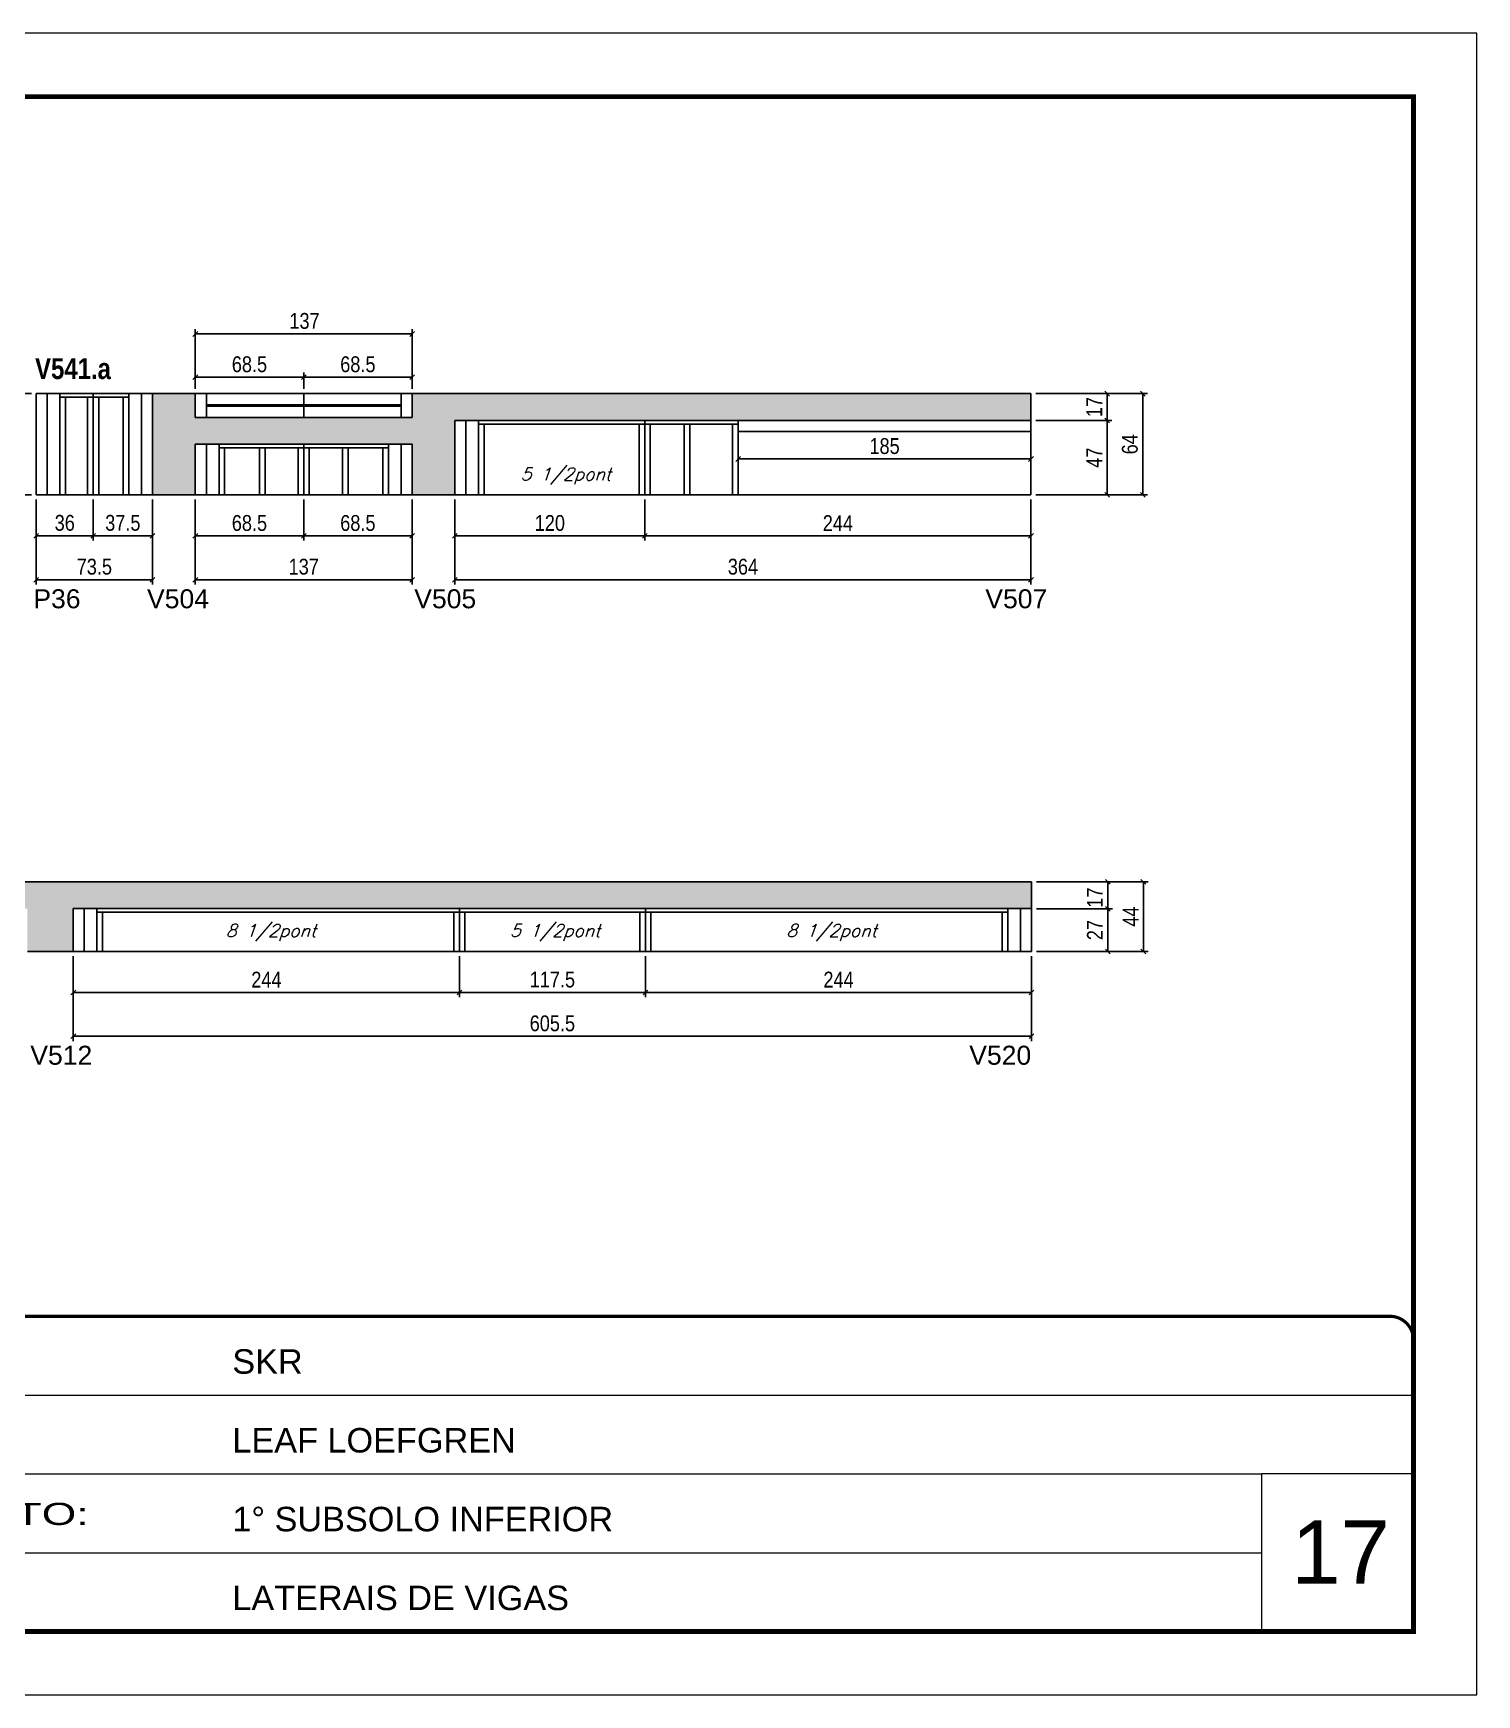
# Model space of a CAD drawing. Extents: x 3309 to 9590, y -2522 to 14608.
# Drawn here: x 3882 to 4794, y 8964 to 10014 of the extents above; entities that cross this region are included whole.
import ezdxf

# ---------------------------------------------------------------- set-up
doc = ezdxf.new("R2010")
doc.units = 0
doc.linetypes.add('CONTINUO', pattern=[0])
doc.linetypes.add('DASHED', pattern=[0.75, 0.5, -0.25])
for name, color, linetype in [('5', 5, 'Continuous'), ('COTA', 241, 'Continuous'), ('NOMENCLATURA', 7, 'Continuous'), ('Painéis', 200, 'Continuous'), ('SARR_2.2x7', 40, 'Continuous'), ('SARR_3.5x7', 81, 'Continuous'), ('texto', 7, 'Continuous')]:
    doc.layers.add(name, color=color, linetype=linetype)
for name, color, linetype, lineweight in [('CARIMBO', 255, 'Continuous', 9), ('Folhas', 255, 'Continuous', 9), ('SARRAFO DE PRESSAO', 251, 'DASHED', 9)]:
    doc.layers.add(name, color=color, linetype=linetype, lineweight=lineweight)
doc.styles.add('ARIAL', font='arial.ttf')
doc.styles.add('COTA TECNICA', font='techl___.ttf', dxfattribs={"height": 10})
doc.styles.add('Romans', font='romans.shx')
doc.styles.get("Standard").update_dxf_attribs({"font": 'arial.ttf'})
doc.styles.add('TECNICA', font='techb___.ttf', dxfattribs={"height": 10})
doc.styles.add('Tecnologia', font='')
doc.styles.get('Tecnologia').set_extended_font_data('Forgotten Futurist')
doc.dimstyles.new('PAINEL', dxfattribs={"dimtxt": 10, "dimasz": 3, "dimexe": 3, "dimexo": 3, "dimgap": 3, "dimtad": 1, "dimdec": 1, "dimzin": 12, "dimdsep": 46, "dimtxsty": 'COTA TECNICA', "dimblk1": 'OBLIQUE', "dimblk2": 'OBLIQUE', "dimsah": 1, "dimcen": 0.9, "dimclrd": 4, "dimclre": 4, "dimclrt": 240, "dimadec": 1, "dimazin": 3, "dimtfac": 1, "dimtdec": 1, "dimtmove": 0, "dimatfit": 3, "dimfxl": 1, "dimtolj": 1, "dimtzin": 12, "dimarcsym": 0})

# ---------------------------------------------------------------- blocks, each defined once
blk = doc.blocks.new('9999999999')
at = {"color": 30, "linetype": 'CONTINUO'}
for p, q in [((98564.6, 34379.6), (99584, 34379.6)), ((98564.6, 34329.8), (99488, 34329.8)), ((99584, 34329.8), (99488, 34329.8)), ((99488, 34329.8), (99488, 34230.2)), ((98564.6, 34280), (99488, 34280))]:
    blk.add_line(p, q, dxfattribs=at)
at = {"color": 30, "linetype": 'CONTINUO', "const_width": 2}
blk.add_lwpolyline([(99584, 34230.2), (99584, 34414.4, 0.414214), (99569, 34429.4), (98229, 34429.4, 0.414214), (98214, 34414.4), (98214, 34245.2, 0.414214), (98229, 34230.2), (99584, 34230.2)], format="xyb", dxfattribs=at)
at = {"layer": 'Folhas'}
blk.add_lwpolyline([(98139, 34190.2), (99624, 34190.2), (99624, 35240.2), (98139, 35240.2)], close=True, dxfattribs=at)
at = {"layer": 'Folhas', "color": 30, "const_width": 3}
blk.add_lwpolyline([(98214, 34230.2), (99584, 34230.2), (99584, 35200.2), (98214, 35200.2)], close=True, dxfattribs=at)
at = {"color": 7, "linetype": 'Continuous', "ltscale": 5, "style": 'ARIAL'}
for s, height, p in [('SKR', 15.48, (98837.7, 34393.1)), ('LEAF LOEFGREN', 15.483, (98837.7, 34343.3)), ('1° SUBSOLO INFERIOR', 15.483, (98837.7, 34293.5)), ('LATERAIS DE VIGAS', 15.483, (98837.7, 34243.7))]:
    blk.add_text(s, height=height, dxfattribs=at).set_placement(p)
at = {"layer": 'Folhas', "color": 7, "style": 'Tecnologia', "width": 1.5}
blk.add_text('PAVIMENTO:', height=14, dxfattribs=at).set_placement((98573.7, 34297.5))
blk = doc.blocks.new('_Oblique')
at = {"color": 0, "linetype": 'ByBlock', "lineweight": -2}
blk.add_line((-0.5, -0.5), (0.5, 0.5), dxfattribs=at)
blk = doc.blocks.new('*D354')
at = {"layer": 'COTA', "color": 4, "linetype": 'ByBlock', "lineweight": -2, "transparency": 16777216}
for p, q in [((3884.2, 9718.8), (3884.2, 9692.9)), ((3920.2, 9718.8), (3920.2, 9692.9)), ((3920.2, 9695.9), (3884.2, 9695.9))]:
    blk.add_line(p, q, dxfattribs=at)
at = {"layer": 'Defpoints', "color": 0, "linetype": 'ByBlock', "transparency": 16777216}
for p in [(3884.2, 9721.8), (3920.2, 9721.8), (3884.2, 9695.9)]:
    blk.add_point(p, dxfattribs=at)
at = {"layer": 'COTA', "color": 4, "linetype": 'ByBlock', "lineweight": -2, "transparency": 16777216, "xscale": 3, "yscale": 3, "zscale": 3, "rotation": 180}
blk.add_blockref('_Oblique', (3884.2, 9695.9), dxfattribs=at)
at = {"layer": 'COTA', "color": 4, "linetype": 'ByBlock', "lineweight": -2, "transparency": 16777216, "xscale": 3, "yscale": 3, "zscale": 3}
blk.add_blockref('_Oblique', (3920.2, 9695.9), dxfattribs=at)
at = {"layer": 'COTA', "color": 240, "linetype": 'ByBlock', "transparency": 16777216, "insert": (3902.2, 9704.1), "char_height": 10, "attachment_point": 5, "style": 'COTA TECNICA'}
blk.add_mtext('\\A1;36', dxfattribs=at)
blk = doc.blocks.new('*D356')
at = {"layer": 'COTA', "color": 4, "linetype": 'ByBlock', "lineweight": -2, "transparency": 16777216}
for p, q in [((3884.2, 9718.8), (3884.2, 9665.2)), ((3957.7, 9718.8), (3957.7, 9665.2)), ((3957.7, 9668.2), (3884.2, 9668.2))]:
    blk.add_line(p, q, dxfattribs=at)
at = {"layer": 'Defpoints', "color": 0, "linetype": 'ByBlock', "transparency": 16777216}
for p in [(3884.2, 9721.8), (3957.7, 9721.8), (3884.2, 9668.2)]:
    blk.add_point(p, dxfattribs=at)
at = {"layer": 'COTA', "color": 4, "linetype": 'ByBlock', "lineweight": -2, "transparency": 16777216, "xscale": 3, "yscale": 3, "zscale": 3, "rotation": 180}
blk.add_blockref('_Oblique', (3884.2, 9668.2), dxfattribs=at)
at = {"layer": 'COTA', "color": 4, "linetype": 'ByBlock', "lineweight": -2, "transparency": 16777216, "xscale": 3, "yscale": 3, "zscale": 3}
blk.add_blockref('_Oblique', (3957.7, 9668.2), dxfattribs=at)
at = {"layer": 'COTA', "color": 240, "linetype": 'ByBlock', "transparency": 16777216, "insert": (3920.9, 9676.4), "char_height": 10, "attachment_point": 5, "style": 'COTA TECNICA'}
blk.add_mtext('\\A1;73.5', dxfattribs=at)
blk = doc.blocks.new('*D355')
at = {"layer": 'COTA', "color": 4, "lineweight": -2, "transparency": 16777216}
for p, q in [((3920.2, 9718.8), (3920.2, 9692.9)), ((3957.7, 9718.8), (3957.7, 9692.9)), ((3920.2, 9695.9), (3957.7, 9695.9))]:
    blk.add_line(p, q, dxfattribs=at)
at = {"layer": 'Defpoints', "color": 0, "transparency": 16777216}
for p in [(3920.2, 9721.8, 0), (3957.7, 9721.8, 0), (3957.7, 9695.9)]:
    blk.add_point(p, dxfattribs=at)
at = {"layer": 'COTA', "color": 4, "lineweight": -2, "transparency": 16777216, "xscale": 3, "yscale": 3, "zscale": 3, "rotation": 180}
blk.add_blockref('_Oblique', (3920.2, 9695.9), dxfattribs=at)
at = {"layer": 'COTA', "color": 4, "lineweight": -2, "transparency": 16777216, "xscale": 3, "yscale": 3, "zscale": 3}
blk.add_blockref('_Oblique', (3957.7, 9695.9), dxfattribs=at)
at = {"layer": 'COTA', "color": 240, "transparency": 16777216, "insert": (3938.9, 9704.1), "char_height": 10, "attachment_point": 5, "style": 'COTA TECNICA'}
blk.add_mtext('\\A1;37.5', dxfattribs=at)
blk = doc.blocks.new('*D357')
at = {"layer": 'COTA', "color": 4, "lineweight": -2, "transparency": 16777216}
for p, q in [((3881.2, 9785.8), (3835.9, 9785.8)), ((3838.9, 9721.8), (3838.9, 9785.8)), ((3881.2, 9721.8), (3835.9, 9721.8))]:
    blk.add_line(p, q, dxfattribs=at)
at = {"layer": 'Defpoints', "color": 0, "transparency": 16777216}
for p in [(3838.9, 9785.8), (3884.2, 9785.8), (3884.2, 9721.8)]:
    blk.add_point(p, dxfattribs=at)
at = {"layer": 'COTA', "color": 4, "lineweight": -2, "transparency": 16777216, "xscale": 3, "yscale": 3, "zscale": 3}
for p, rotation in [((3838.9, 9785.8), 90), ((3838.9, 9721.8), 270)]:
    blk.add_blockref('_Oblique', p, dxfattribs=dict(at, rotation=rotation))
at = {"layer": 'COTA', "color": 240, "transparency": 16777216, "insert": (3830.8, 9753.8), "char_height": 10, "attachment_point": 5, "rotation": 90, "style": 'COTA TECNICA'}
blk.add_mtext('\\A1;64', dxfattribs=at)
blk = doc.blocks.new('*D358')
at = {"layer": 'COTA', "color": 4, "linetype": 'ByBlock', "lineweight": -2, "transparency": 16777216}
for p, q in [((3984.7, 9718.8), (3984.7, 9665.2)), ((4121.7, 9718.8), (4121.7, 9665.2)), ((4121.7, 9668.2), (3984.7, 9668.2))]:
    blk.add_line(p, q, dxfattribs=at)
at = {"layer": 'Defpoints', "color": 0, "linetype": 'ByBlock', "transparency": 16777216}
for p in [(3984.7, 9721.8), (4121.7, 9721.8), (3984.7, 9668.2)]:
    blk.add_point(p, dxfattribs=at)
at = {"layer": 'COTA', "color": 4, "linetype": 'ByBlock', "lineweight": -2, "transparency": 16777216, "xscale": 3, "yscale": 3, "zscale": 3, "rotation": 180}
blk.add_blockref('_Oblique', (3984.7, 9668.2), dxfattribs=at)
at = {"layer": 'COTA', "color": 4, "linetype": 'ByBlock', "lineweight": -2, "transparency": 16777216, "xscale": 3, "yscale": 3, "zscale": 3}
blk.add_blockref('_Oblique', (4121.7, 9668.2), dxfattribs=at)
at = {"layer": 'COTA', "color": 240, "linetype": 'ByBlock', "transparency": 16777216, "insert": (4053.2, 9676.4), "char_height": 10, "attachment_point": 5, "style": 'COTA TECNICA'}
blk.add_mtext('\\A1;137', dxfattribs=at)
blk = doc.blocks.new('*D359')
at = {"layer": 'COTA', "color": 4, "lineweight": -2, "transparency": 16777216}
for p, q in [((3984.7, 9788.8), (3984.7, 9826.5)), ((3984.7, 9823.5), (4121.7, 9823.5)), ((4121.7, 9788.8), (4121.7, 9826.5))]:
    blk.add_line(p, q, dxfattribs=at)
at = {"layer": 'Defpoints', "color": 0, "transparency": 16777216}
for p in [(4121.7, 9823.5), (3984.7, 9785.8, 0), (4121.7, 9785.8, 0)]:
    blk.add_point(p, dxfattribs=at)
at = {"layer": 'COTA', "color": 4, "lineweight": -2, "transparency": 16777216, "xscale": 3, "yscale": 3, "zscale": 3, "rotation": 180}
blk.add_blockref('_Oblique', (3984.7, 9823.5), dxfattribs=at)
at = {"layer": 'COTA', "color": 4, "lineweight": -2, "transparency": 16777216, "xscale": 3, "yscale": 3, "zscale": 3}
blk.add_blockref('_Oblique', (4121.7, 9823.5), dxfattribs=at)
at = {"layer": 'COTA', "color": 240, "transparency": 16777216, "insert": (4053.7, 9831.7), "char_height": 10, "attachment_point": 5, "style": 'COTA TECNICA'}
blk.add_mtext('\\A1;137', dxfattribs=at)
blk = doc.blocks.new('*D360')
at = {"layer": 'COTA', "color": 4, "lineweight": -2, "transparency": 16777216}
for p, q in [((3984.7, 9788.8), (3984.7, 9799.2)), ((4053.2, 9788.8), (4053.2, 9799.2)), ((3984.7, 9796.2), (4053.2, 9796.2))]:
    blk.add_line(p, q, dxfattribs=at)
at = {"layer": 'Defpoints', "color": 0, "transparency": 16777216}
for p in [(4053.2, 9796.2), (3984.7, 9785.8, 0), (4053.2, 9785.8, 0)]:
    blk.add_point(p, dxfattribs=at)
at = {"layer": 'COTA', "color": 4, "lineweight": -2, "transparency": 16777216, "xscale": 3, "yscale": 3, "zscale": 3, "rotation": 180}
blk.add_blockref('_Oblique', (3984.7, 9796.2), dxfattribs=at)
at = {"layer": 'COTA', "color": 4, "lineweight": -2, "transparency": 16777216, "xscale": 3, "yscale": 3, "zscale": 3}
blk.add_blockref('_Oblique', (4053.2, 9796.2), dxfattribs=at)
at = {"layer": 'COTA', "color": 240, "transparency": 16777216, "insert": (4018.9, 9804.3), "char_height": 10, "attachment_point": 5, "style": 'COTA TECNICA'}
blk.add_mtext('\\A1;68.5', dxfattribs=at)
blk = doc.blocks.new('*D361')
at = {"layer": 'COTA', "color": 4, "lineweight": -2, "transparency": 16777216}
for p, q in [((4053.2, 9788.8), (4053.2, 9799.2)), ((4121.7, 9788.8), (4121.7, 9799.2)), ((4053.2, 9796.2), (4121.7, 9796.2))]:
    blk.add_line(p, q, dxfattribs=at)
at = {"layer": 'Defpoints', "color": 0, "transparency": 16777216}
for p in [(4121.7, 9796.2), (4053.2, 9785.8, 0), (4121.7, 9785.8, 0)]:
    blk.add_point(p, dxfattribs=at)
at = {"layer": 'COTA', "color": 4, "lineweight": -2, "transparency": 16777216, "xscale": 3, "yscale": 3, "zscale": 3, "rotation": 180}
blk.add_blockref('_Oblique', (4053.2, 9796.2), dxfattribs=at)
at = {"layer": 'COTA', "color": 4, "lineweight": -2, "transparency": 16777216, "xscale": 3, "yscale": 3, "zscale": 3}
blk.add_blockref('_Oblique', (4121.7, 9796.2), dxfattribs=at)
at = {"layer": 'COTA', "color": 240, "transparency": 16777216, "insert": (4087.4, 9804.3), "char_height": 10, "attachment_point": 5, "style": 'COTA TECNICA'}
blk.add_mtext('\\A1;68.5', dxfattribs=at)
blk = doc.blocks.new('*D362')
at = {"layer": 'COTA', "color": 4, "lineweight": -2, "transparency": 16777216}
for p, q in [((3984.7, 9718.8), (3984.7, 9692.9)), ((4053.2, 9718.8), (4053.2, 9692.9)), ((3984.7, 9695.9), (4053.2, 9695.9))]:
    blk.add_line(p, q, dxfattribs=at)
at = {"layer": 'Defpoints', "color": 0, "transparency": 16777216}
for p in [(3984.7, 9721.8, 0), (4053.2, 9721.8, 0), (4053.2, 9695.9)]:
    blk.add_point(p, dxfattribs=at)
at = {"layer": 'COTA', "color": 4, "lineweight": -2, "transparency": 16777216, "xscale": 3, "yscale": 3, "zscale": 3, "rotation": 180}
blk.add_blockref('_Oblique', (3984.7, 9695.9), dxfattribs=at)
at = {"layer": 'COTA', "color": 4, "lineweight": -2, "transparency": 16777216, "xscale": 3, "yscale": 3, "zscale": 3}
blk.add_blockref('_Oblique', (4053.2, 9695.9), dxfattribs=at)
at = {"layer": 'COTA', "color": 240, "transparency": 16777216, "insert": (4018.9, 9704), "char_height": 10, "attachment_point": 5, "style": 'COTA TECNICA'}
blk.add_mtext('\\A1;68.5', dxfattribs=at)
blk = doc.blocks.new('*D363')
at = {"layer": 'COTA', "color": 4, "lineweight": -2, "transparency": 16777216}
for p, q in [((4053.2, 9718.8), (4053.2, 9692.9)), ((4121.7, 9718.8), (4121.7, 9692.9)), ((4053.2, 9695.9), (4121.7, 9695.9))]:
    blk.add_line(p, q, dxfattribs=at)
at = {"layer": 'Defpoints', "color": 0, "transparency": 16777216}
for p in [(4053.2, 9721.8, 0), (4121.7, 9721.8, 0), (4121.7, 9695.9)]:
    blk.add_point(p, dxfattribs=at)
at = {"layer": 'COTA', "color": 4, "lineweight": -2, "transparency": 16777216, "xscale": 3, "yscale": 3, "zscale": 3, "rotation": 180}
blk.add_blockref('_Oblique', (4053.2, 9695.9), dxfattribs=at)
at = {"layer": 'COTA', "color": 4, "lineweight": -2, "transparency": 16777216, "xscale": 3, "yscale": 3, "zscale": 3}
blk.add_blockref('_Oblique', (4121.7, 9695.9), dxfattribs=at)
at = {"layer": 'COTA', "color": 240, "transparency": 16777216, "insert": (4087.4, 9704), "char_height": 10, "attachment_point": 5, "style": 'COTA TECNICA'}
blk.add_mtext('\\A1;68.5', dxfattribs=at)
blk = doc.blocks.new('*D364')
at = {"layer": 'COTA', "color": 4, "linetype": 'ByBlock', "lineweight": -2, "transparency": 16777216}
for p, q in [((4148.7, 9718.8), (4148.7, 9692.9)), ((4268.7, 9718.8), (4268.7, 9692.9)), ((4268.7, 9695.9), (4148.7, 9695.9))]:
    blk.add_line(p, q, dxfattribs=at)
at = {"layer": 'Defpoints', "color": 0, "linetype": 'ByBlock', "transparency": 16777216}
for p in [(4148.7, 9721.8), (4268.7, 9721.8), (4148.7, 9695.9)]:
    blk.add_point(p, dxfattribs=at)
at = {"layer": 'COTA', "color": 4, "linetype": 'ByBlock', "lineweight": -2, "transparency": 16777216, "xscale": 3, "yscale": 3, "zscale": 3, "rotation": 180}
blk.add_blockref('_Oblique', (4148.7, 9695.9), dxfattribs=at)
at = {"layer": 'COTA', "color": 4, "linetype": 'ByBlock', "lineweight": -2, "transparency": 16777216, "xscale": 3, "yscale": 3, "zscale": 3}
blk.add_blockref('_Oblique', (4268.7, 9695.9), dxfattribs=at)
at = {"layer": 'COTA', "color": 240, "linetype": 'ByBlock', "transparency": 16777216, "insert": (4208.7, 9704), "char_height": 10, "attachment_point": 5, "style": 'COTA TECNICA'}
blk.add_mtext('\\A1;120', dxfattribs=at)
blk = doc.blocks.new('*D366')
at = {"layer": 'COTA', "color": 4, "linetype": 'ByBlock', "lineweight": -2, "transparency": 16777216}
for p, q in [((4148.7, 9718.8), (4148.7, 9665.2)), ((4512.7, 9718.8), (4512.7, 9665.2)), ((4512.7, 9668.2), (4148.7, 9668.2))]:
    blk.add_line(p, q, dxfattribs=at)
at = {"layer": 'Defpoints', "color": 0, "linetype": 'ByBlock', "transparency": 16777216}
for p in [(4148.7, 9721.8), (4512.7, 9721.8), (4148.7, 9668.2)]:
    blk.add_point(p, dxfattribs=at)
at = {"layer": 'COTA', "color": 4, "linetype": 'ByBlock', "lineweight": -2, "transparency": 16777216, "xscale": 3, "yscale": 3, "zscale": 3, "rotation": 180}
blk.add_blockref('_Oblique', (4148.7, 9668.2), dxfattribs=at)
at = {"layer": 'COTA', "color": 4, "linetype": 'ByBlock', "lineweight": -2, "transparency": 16777216, "xscale": 3, "yscale": 3, "zscale": 3}
blk.add_blockref('_Oblique', (4512.7, 9668.2), dxfattribs=at)
at = {"layer": 'COTA', "color": 240, "linetype": 'ByBlock', "transparency": 16777216, "insert": (4330.7, 9676.4), "char_height": 10, "attachment_point": 5, "style": 'COTA TECNICA'}
blk.add_mtext('\\A1;364', dxfattribs=at)
blk = doc.blocks.new('*D367')
at = {"layer": 'COTA', "color": 4, "lineweight": -2, "transparency": 16777216}
for p, q in [((4515.7, 9768.8), (4563.8, 9768.8)), ((4560.8, 9721.8), (4560.8, 9768.8)), ((4515.7, 9721.8), (4563.8, 9721.8))]:
    blk.add_line(p, q, dxfattribs=at)
at = {"layer": 'Defpoints', "color": 0, "transparency": 16777216}
for p in [(4512.7, 9768.8), (4560.8, 9768.8), (4512.7, 9721.8)]:
    blk.add_point(p, dxfattribs=at)
at = {"layer": 'COTA', "color": 4, "lineweight": -2, "transparency": 16777216, "xscale": 3, "yscale": 3, "zscale": 3}
for p, rotation in [((4560.8, 9768.8), 90), ((4560.8, 9721.8), 270)]:
    blk.add_blockref('_Oblique', p, dxfattribs=dict(at, rotation=rotation))
at = {"layer": 'COTA', "color": 240, "transparency": 16777216, "insert": (4552.7, 9745.3), "char_height": 10, "attachment_point": 5, "rotation": 90, "style": 'COTA TECNICA'}
blk.add_mtext('\\A1;47', dxfattribs=at)
blk = doc.blocks.new('*D368')
at = {"layer": 'COTA', "color": 4, "lineweight": -2, "transparency": 16777216}
for p, q in [((4268.7, 9718.8), (4268.7, 9692.9)), ((4512.7, 9718.8), (4512.7, 9692.9)), ((4268.7, 9695.9), (4512.7, 9695.9))]:
    blk.add_line(p, q, dxfattribs=at)
at = {"layer": 'Defpoints', "color": 0, "transparency": 16777216}
for p in [(4268.7, 9721.8, 0), (4512.7, 9721.8, 0), (4512.7, 9695.9)]:
    blk.add_point(p, dxfattribs=at)
at = {"layer": 'COTA', "color": 4, "lineweight": -2, "transparency": 16777216, "xscale": 3, "yscale": 3, "zscale": 3, "rotation": 180}
blk.add_blockref('_Oblique', (4268.7, 9695.9), dxfattribs=at)
at = {"layer": 'COTA', "color": 4, "lineweight": -2, "transparency": 16777216, "xscale": 3, "yscale": 3, "zscale": 3}
blk.add_blockref('_Oblique', (4512.7, 9695.9), dxfattribs=at)
at = {"layer": 'COTA', "color": 240, "transparency": 16777216, "insert": (4390.7, 9704), "char_height": 10, "attachment_point": 5, "style": 'COTA TECNICA'}
blk.add_mtext('\\A1;244', dxfattribs=at)
blk = doc.blocks.new('*D369')
at = {"layer": 'COTA', "color": 4, "lineweight": -2, "transparency": 16777216}
for p, q in [((4515.7, 9785.8), (4563.8, 9785.8)), ((4560.8, 9768.8), (4560.8, 9785.8)), ((4515.7, 9768.8), (4563.8, 9768.8))]:
    blk.add_line(p, q, dxfattribs=at)
at = {"layer": 'Defpoints', "color": 0, "transparency": 16777216}
for p in [(4512.7, 9785.8, 0), (4560.8, 9785.8), (4512.7, 9768.8, 0)]:
    blk.add_point(p, dxfattribs=at)
at = {"layer": 'COTA', "color": 4, "lineweight": -2, "transparency": 16777216, "xscale": 3, "yscale": 3, "zscale": 3}
for p, rotation in [((4560.8, 9785.8), 90), ((4560.8, 9768.8), 270)]:
    blk.add_blockref('_Oblique', p, dxfattribs=dict(at, rotation=rotation))
at = {"layer": 'COTA', "color": 240, "transparency": 16777216, "insert": (4552.7, 9777.3), "char_height": 10, "attachment_point": 5, "rotation": 90, "style": 'COTA TECNICA'}
blk.add_mtext('\\A1;17', dxfattribs=at)
blk = doc.blocks.new('*D365')
at = {"layer": 'COTA', "color": 4, "lineweight": -2, "transparency": 16777216}
for p, q in [((4515.7, 9785.8), (4586.3, 9785.8)), ((4583.3, 9785.8), (4583.3, 9721.8)), ((4515.7, 9721.8), (4586.3, 9721.8))]:
    blk.add_line(p, q, dxfattribs=at)
at = {"layer": 'Defpoints', "color": 0, "transparency": 16777216}
for p in [(4512.7, 9785.8, 0), (4512.7, 9721.8, 0), (4583.3, 9721.8)]:
    blk.add_point(p, dxfattribs=at)
at = {"layer": 'COTA', "color": 4, "lineweight": -2, "transparency": 16777216, "xscale": 3, "yscale": 3, "zscale": 3}
for p, rotation in [((4583.3, 9785.8), 90), ((4583.3, 9721.8), 270)]:
    blk.add_blockref('_Oblique', p, dxfattribs=dict(at, rotation=rotation))
at = {"layer": 'COTA', "color": 240, "transparency": 16777216, "insert": (4575.2, 9753.8), "char_height": 10, "attachment_point": 5, "rotation": 90, "style": 'COTA TECNICA'}
blk.add_mtext('\\A1;64', dxfattribs=at)
blk = doc.blocks.new('*D370')
at = {"layer": 'COTA', "color": 4, "lineweight": -2, "transparency": 16777216}
for p, q in [((4327.7, 9758.8), (4327.7, 9741.5)), ((4512.7, 9758.8), (4512.7, 9741.5)), ((4327.7, 9744.5), (4512.7, 9744.5))]:
    blk.add_line(p, q, dxfattribs=at)
at = {"layer": 'Defpoints', "color": 0, "transparency": 16777216}
for p in [(4327.7, 9761.8), (4512.7, 9761.8), (4512.7, 9744.5)]:
    blk.add_point(p, dxfattribs=at)
at = {"layer": 'COTA', "color": 4, "lineweight": -2, "transparency": 16777216, "xscale": 3, "yscale": 3, "zscale": 3, "rotation": 180}
blk.add_blockref('_Oblique', (4327.7, 9744.5), dxfattribs=at)
at = {"layer": 'COTA', "color": 4, "lineweight": -2, "transparency": 16777216, "xscale": 3, "yscale": 3, "zscale": 3}
blk.add_blockref('_Oblique', (4512.7, 9744.5), dxfattribs=at)
at = {"layer": 'COTA', "color": 240, "transparency": 16777216, "insert": (4420.2, 9752.6), "char_height": 10, "attachment_point": 5, "style": 'COTA TECNICA'}
blk.add_mtext('\\A1;185', dxfattribs=at)
blk = doc.blocks.new('*D379')
at = {"layer": 'COTA', "color": 4, "linetype": 'ByBlock', "lineweight": -2, "transparency": 16777216}
for p, q in [((3907.6, 9430.3), (3907.6, 9404.4)), ((4151.6, 9430.3), (4151.6, 9404.4)), ((4151.6, 9407.4), (3907.6, 9407.4))]:
    blk.add_line(p, q, dxfattribs=at)
at = {"layer": 'Defpoints', "color": 0, "linetype": 'ByBlock', "transparency": 16777216}
for p in [(3907.6, 9433.3), (4151.6, 9433.3), (3907.6, 9407.4)]:
    blk.add_point(p, dxfattribs=at)
at = {"layer": 'COTA', "color": 4, "linetype": 'ByBlock', "lineweight": -2, "transparency": 16777216, "xscale": 3, "yscale": 3, "zscale": 3, "rotation": 180}
blk.add_blockref('_Oblique', (3907.6, 9407.4), dxfattribs=at)
at = {"layer": 'COTA', "color": 4, "linetype": 'ByBlock', "lineweight": -2, "transparency": 16777216, "xscale": 3, "yscale": 3, "zscale": 3}
blk.add_blockref('_Oblique', (4151.6, 9407.4), dxfattribs=at)
at = {"layer": 'COTA', "color": 240, "linetype": 'ByBlock', "transparency": 16777216, "insert": (4029.6, 9415.5), "char_height": 10, "attachment_point": 5, "style": 'COTA TECNICA'}
blk.add_mtext('\\A1;244', dxfattribs=at)
blk = doc.blocks.new('*D382')
at = {"layer": 'COTA', "color": 4, "linetype": 'ByBlock', "lineweight": -2, "transparency": 16777216}
for p, q in [((3907.6, 9430.3), (3907.6, 9376.7)), ((4513.1, 9430.3), (4513.1, 9376.7)), ((4513.1, 9379.7), (3907.6, 9379.7))]:
    blk.add_line(p, q, dxfattribs=at)
at = {"layer": 'Defpoints', "color": 0, "linetype": 'ByBlock', "transparency": 16777216}
for p in [(3907.6, 9433.3), (4513.1, 9433.3), (3907.6, 9379.7)]:
    blk.add_point(p, dxfattribs=at)
at = {"layer": 'COTA', "color": 4, "linetype": 'ByBlock', "lineweight": -2, "transparency": 16777216, "xscale": 3, "yscale": 3, "zscale": 3, "rotation": 180}
blk.add_blockref('_Oblique', (3907.6, 9379.7), dxfattribs=at)
at = {"layer": 'COTA', "color": 4, "linetype": 'ByBlock', "lineweight": -2, "transparency": 16777216, "xscale": 3, "yscale": 3, "zscale": 3}
blk.add_blockref('_Oblique', (4513.1, 9379.7), dxfattribs=at)
at = {"layer": 'COTA', "color": 240, "linetype": 'ByBlock', "transparency": 16777216, "insert": (4210.3, 9387.8), "char_height": 10, "attachment_point": 5, "style": 'COTA TECNICA'}
blk.add_mtext('\\A1;605.5', dxfattribs=at)
blk = doc.blocks.new('*D380')
at = {"layer": 'COTA', "color": 4, "lineweight": -2, "transparency": 16777216}
for p, q in [((4516.1, 9460.3), (4564.2, 9460.3)), ((4561.2, 9433.3), (4561.2, 9460.3)), ((4516.1, 9433.3), (4564.2, 9433.3))]:
    blk.add_line(p, q, dxfattribs=at)
at = {"layer": 'Defpoints', "color": 0, "transparency": 16777216}
for p in [(4513.1, 9460.3), (4561.2, 9460.3), (4513.1, 9433.3)]:
    blk.add_point(p, dxfattribs=at)
at = {"layer": 'COTA', "color": 4, "lineweight": -2, "transparency": 16777216, "xscale": 3, "yscale": 3, "zscale": 3}
for p, rotation in [((4561.2, 9460.3), 90), ((4561.2, 9433.3), 270)]:
    blk.add_blockref('_Oblique', p, dxfattribs=dict(at, rotation=rotation))
at = {"layer": 'COTA', "color": 240, "transparency": 16777216, "insert": (4553.1, 9446.8), "char_height": 10, "attachment_point": 5, "rotation": 90, "style": 'COTA TECNICA'}
blk.add_mtext('\\A1;27', dxfattribs=at)
blk = doc.blocks.new('*D377')
at = {"layer": 'COTA', "color": 4, "lineweight": -2, "transparency": 16777216}
for p, q in [((4269.1, 9430.3), (4269.1, 9404.4)), ((4513.1, 9430.3), (4513.1, 9404.4)), ((4269.1, 9407.4), (4513.1, 9407.4))]:
    blk.add_line(p, q, dxfattribs=at)
at = {"layer": 'Defpoints', "color": 0, "transparency": 16777216}
for p in [(4269.1, 9433.3, 0), (4513.1, 9433.3, 0), (4513.1, 9407.4)]:
    blk.add_point(p, dxfattribs=at)
at = {"layer": 'COTA', "color": 4, "lineweight": -2, "transparency": 16777216, "xscale": 3, "yscale": 3, "zscale": 3, "rotation": 180}
blk.add_blockref('_Oblique', (4269.1, 9407.4), dxfattribs=at)
at = {"layer": 'COTA', "color": 4, "lineweight": -2, "transparency": 16777216, "xscale": 3, "yscale": 3, "zscale": 3}
blk.add_blockref('_Oblique', (4513.1, 9407.4), dxfattribs=at)
at = {"layer": 'COTA', "color": 240, "transparency": 16777216, "insert": (4391.1, 9415.5), "char_height": 10, "attachment_point": 5, "style": 'COTA TECNICA'}
blk.add_mtext('\\A1;244', dxfattribs=at)
blk = doc.blocks.new('*D381')
at = {"layer": 'COTA', "color": 4, "lineweight": -2, "transparency": 16777216}
for p, q in [((4516.1, 9477.3), (4564.2, 9477.3)), ((4561.2, 9460.3), (4561.2, 9477.3)), ((4516.1, 9460.3), (4564.2, 9460.3))]:
    blk.add_line(p, q, dxfattribs=at)
at = {"layer": 'Defpoints', "color": 0, "transparency": 16777216}
for p in [(4513.1, 9477.3, 0), (4561.2, 9477.3), (4513.1, 9460.3, 0)]:
    blk.add_point(p, dxfattribs=at)
at = {"layer": 'COTA', "color": 4, "lineweight": -2, "transparency": 16777216, "xscale": 3, "yscale": 3, "zscale": 3}
for p, rotation in [((4561.2, 9477.3), 90), ((4561.2, 9460.3), 270)]:
    blk.add_blockref('_Oblique', p, dxfattribs=dict(at, rotation=rotation))
at = {"layer": 'COTA', "color": 240, "transparency": 16777216, "insert": (4553.1, 9467.3), "char_height": 10, "attachment_point": 5, "rotation": 90, "style": 'COTA TECNICA'}
blk.add_mtext('\\A1;17', dxfattribs=at)
blk = doc.blocks.new('*D378')
at = {"layer": 'COTA', "color": 4, "lineweight": -2, "transparency": 16777216}
for p, q in [((4516.1, 9477.3), (4586.7, 9477.3)), ((4583.7, 9477.3), (4583.7, 9433.3)), ((4516.1, 9433.3), (4586.7, 9433.3))]:
    blk.add_line(p, q, dxfattribs=at)
at = {"layer": 'Defpoints', "color": 0, "transparency": 16777216}
for p in [(4513.1, 9477.3, 0), (4513.1, 9433.3, 0), (4583.7, 9433.3)]:
    blk.add_point(p, dxfattribs=at)
at = {"layer": 'COTA', "color": 4, "lineweight": -2, "transparency": 16777216, "xscale": 3, "yscale": 3, "zscale": 3}
for p, rotation in [((4583.7, 9477.3), 90), ((4583.7, 9433.3), 270)]:
    blk.add_blockref('_Oblique', p, dxfattribs=dict(at, rotation=rotation))
at = {"layer": 'COTA', "color": 240, "transparency": 16777216, "insert": (4575.7, 9455.3), "char_height": 10, "attachment_point": 5, "rotation": 90, "style": 'COTA TECNICA'}
blk.add_mtext('\\A1;44', dxfattribs=at)
blk = doc.blocks.new('*D383')
at = {"layer": 'COTA', "color": 4, "lineweight": -2, "transparency": 16777216}
for p, q in [((4151.6, 9430.3), (4151.6, 9404.4)), ((4269.1, 9430.3), (4269.1, 9404.4)), ((4151.6, 9407.4), (4269.1, 9407.4))]:
    blk.add_line(p, q, dxfattribs=at)
at = {"layer": 'Defpoints', "color": 0, "transparency": 16777216}
for p in [(4151.6, 9433.3), (4269.1, 9433.3), (4269.1, 9407.4)]:
    blk.add_point(p, dxfattribs=at)
at = {"layer": 'COTA', "color": 4, "lineweight": -2, "transparency": 16777216, "xscale": 3, "yscale": 3, "zscale": 3, "rotation": 180}
blk.add_blockref('_Oblique', (4151.6, 9407.4), dxfattribs=at)
at = {"layer": 'COTA', "color": 4, "lineweight": -2, "transparency": 16777216, "xscale": 3, "yscale": 3, "zscale": 3}
blk.add_blockref('_Oblique', (4269.1, 9407.4), dxfattribs=at)
at = {"layer": 'COTA', "color": 240, "transparency": 16777216, "insert": (4210.3, 9415.5), "char_height": 10, "attachment_point": 5, "style": 'COTA TECNICA'}
blk.add_mtext('\\A1;117.5', dxfattribs=at)

msp = doc.modelspace()

# ---------------------------------------------------------------- hatches: boundary and pattern name
at = {"layer": 'COTA'}
h = msp.add_hatch(dxfattribs=at)
h.set_pattern_fill('AR-CONC', color=256, scale=0.03)
h.set_pattern_definition([(50, (0, -44.472), (5.46554, -0.4781726), [0.5715, -6.2865]), (355, (0, -44.472), (-1.0573026, 5.7317054), [0.4572, -5.0292175]), (100.451445, (0.4555, -44.512), (4.4082374, 5.2535326), [0.4857003, -5.3427073]), (46.1842, (0, -42.948), (8.1323712, -1.26127), [0.85725, -9.42975]), (96.63556, (0.678, -43.053), (7.122124, 7.422784), [0.728551, -8.014068]), (351.18415, (0, -42.948), (7.122124, 7.422784), [0.685799, -7.543792]), (21, (0.762, -43.329), (4.5484317, -3.067956), [0.5715, -6.2865]), (326, (0.762, -43.329), (1.8540609, 5.525639), [0.4572, -5.0292]), (71.451445, (1.141, -43.5846), (6.4024926, 2.457683), [0.4857003, -5.342698]), (37.5, (0, -44.472), (0.0926581, 2.53665117), [0, -4.96824, 0, -5.1054, 0, -5.04825]), (7.5, (0, -44.472), (2.0045899, 3.00541724), [0, -2.91084, 0, -4.85394, 0, -1.92405]), (327.5, (-1.6993, -44.472), (4.06771786, -0.17186232), [0, -1.905, 0, -5.9436, 0, -7.8867]), (317.5, (-2.4613, -44.472), (4.4438754, 0.7627947), [0, -2.4765, 0, -3.94716, 0, -5.6007])])
h.paths.add_polyline_path([(4121.66, 9753.81), (4121.66, 9721.81), (4148.66, 9721.81), (4148.66, 9768.81), (4512.66, 9768.81), (4512.66, 9785.81), (4121.66, 9785.81), (4121.66, 9770.81), (3984.66, 9770.81), (3984.66, 9785.81), (3957.66, 9785.81), (3957.66, 9721.81), (3984.66, 9721.81), (3984.66, 9753.81)])
h = msp.add_hatch(dxfattribs=at)
h.set_pattern_fill('AR-CONC', color=256, scale=0.03)
h.set_pattern_definition([(50, (-4, -167.9005), (5.46554, -0.4781726), [0.5715, -6.2865]), (355, (-4, -167.9005), (-1.0573026, 5.7317054), [0.4572, -5.0292175]), (100.451445, (-3.5445, -167.9404), (4.4082374, 5.2535326), [0.4857003, -5.3427073]), (46.1842, (-4, -166.3765), (8.1323712, -1.26127), [0.85725, -9.42975]), (96.63556, (-3.322, -166.482), (7.122124, 7.422784), [0.728551, -8.014068]), (351.18415, (-4, -166.3765), (7.122124, 7.422784), [0.685799, -7.543792]), (21, (-3.238, -166.7575), (4.5484317, -3.067956), [0.5715, -6.2865]), (326, (-3.238, -166.7575), (1.8540609, 5.525639), [0.4572, -5.0292]), (71.451445, (-2.859, -167.013), (6.4024926, 2.457683), [0.4857003, -5.342698]), (37.5, (-4, -167.9005), (0.0926581, 2.53665117), [0, -4.96824, 0, -5.1054, 0, -5.04825]), (7.5, (-4, -167.9005), (2.0045899, 3.00541724), [0, -2.91084, 0, -4.85394, 0, -1.92405]), (327.5, (-5.6993, -167.9005), (4.06771786, -0.17186232), [0, -1.905, 0, -5.9436, 0, -7.8867]), (317.5, (-6.4613, -167.9005), (4.4438754, 0.7627947), [0, -2.4765, 0, -3.94716, 0, -5.6007])])
h.paths.add_polyline_path([(3878.56, 9433.34), (3907.56, 9433.34), (3907.56, 9460.34), (4513.06, 9460.34), (4513.06, 9477.34), (3490.56, 9477.34), (3490.56, 9460.34), (3878.56, 9460.34)])

# ---------------------------------------------------------------- linework, layer by layer
for p, q in [((3957.66, 9785.81, 0), (3984.66, 9785.81, 0)), ((4121.66, 9785.81), (4512.66, 9785.81)), ((4512.66, 9768.81), (4512.66, 9785.81)), ((3957.66, 9721.81, 0), (3984.66, 9721.81, 0)), ((4121.66, 9721.81), (4148.66, 9721.81)), ((3490.56, 9477.34, 0), (4513.06, 9477.34, 0)), ((4513.06, 9460.34, 0), (4513.06, 9477.34, 0)), ((3878.56, 9433.34, 0), (3907.56, 9433.34, 0))]:
    msp.add_line(p, q, dxfattribs=at)
at = {"layer": 'Painéis', "linetype": 'ByBlock'}
for p, q in [((3957.66, 9785.81, 0), (3884.16, 9785.81, 0)), ((3884.16, 9721.81, 0), (3884.16, 9785.81, 0)), ((3920.16, 9721.81, 0), (3920.16, 9785.81, 0)), ((3957.66, 9721.81, 0), (3957.66, 9785.81, 0)), ((4121.66, 9785.81, 0), (3984.66, 9785.81, 0)), ((3984.66, 9770.81, 0), (3984.66, 9785.81, 0)), ((4053.16, 9770.81, 0), (4053.16, 9785.81, 0)), ((4121.66, 9770.81, 0), (4121.66, 9785.81, 0)), ((4121.66, 9770.81, 0), (3984.66, 9770.81, 0)), ((4512.66, 9768.81), (4148.66, 9768.81)), ((4148.66, 9721.81), (4148.66, 9768.81)), ((4268.66, 9721.81), (4268.66, 9768.81)), ((4512.66, 9721.81), (4512.66, 9768.81)), ((4121.66, 9721.81, 0), (4121.66, 9753.81, 0)), ((3957.66, 9721.81, 0), (3884.16, 9721.81, 0)), ((4121.66, 9721.81, 0), (3984.66, 9721.81, 0)), ((4512.66, 9721.81), (4148.66, 9721.81)), ((4513.06, 9460.34, 0), (3907.56, 9460.34, 0)), ((3907.56, 9433.34, 0), (3907.56, 9460.34, 0)), ((4151.56, 9433.34, 0), (4151.56, 9460.34, 0)), ((4269.06, 9433.34, 0), (4269.06, 9460.34, 0)), ((4513.06, 9433.34, 0), (4513.06, 9460.34, 0)), ((4513.06, 9433.34, 0), (3907.56, 9433.34, 0))]:
    msp.add_line(p, q, dxfattribs=at)
at = {"layer": 'Painéis'}
for p, q in [((3984.66, 9721.81, 0), (3984.66, 9753.81, 0)), ((3984.66, 9753.81, 0), (4121.66, 9753.81, 0)), ((4053.16, 9721.81, 0), (4053.16, 9753.81, 0))]:
    msp.add_line(p, q, dxfattribs=at)
at = {"layer": 'SARR_2.2x7', "linetype": 'Continuous'}
for p, q in [((3891.16, 9721.81, 0), (3891.16, 9785.81, 0)), ((3920.16, 9783.61, 0), (3899.16, 9783.61, 0)), ((3942.66, 9783.61, 0), (3920.16, 9783.61, 0)), ((3920.16, 9783.61, 0), (3920.16, 9783.61, 0)), ((3950.66, 9721.81, 0), (3950.66, 9785.81, 0)), ((3991.66, 9770.81, 0), (3991.66, 9785.81, 0)), ((4114.66, 9778.81, 0), (3991.66, 9778.81, 0)), ((4114.66, 9777.81, 0), (3991.66, 9777.81, 0)), ((4114.66, 9770.81, 0), (4114.66, 9785.81, 0)), ((4155.66, 9721.81), (4155.66, 9768.81)), ((4268.66, 9766.61), (4163.66, 9766.61)), ((4327.66, 9766.61), (4268.66, 9766.61)), ((4512.66, 9761.81), (4327.66, 9761.81)), ((3991.66, 9721.81, 0), (3991.66, 9753.81, 0)), ((4053.41, 9751.61, 0), (3999.66, 9751.61, 0)), ((4106.66, 9751.61, 0), (4053.41, 9751.61, 0)), ((4114.66, 9721.81, 0), (4114.66, 9753.81, 0)), ((3914.56, 9433.34, 0), (3914.56, 9460.34, 0)), ((4151.56, 9458.14, 0), (3922.56, 9458.14, 0)), ((4151.56, 9458.14, 0), (4151.56, 9458.14, 0)), ((4269.06, 9458.14, 0), (4151.56, 9458.14, 0)), ((4498.06, 9458.14, 0), (4269.06, 9458.14, 0)), ((4506.06, 9433.34, 0), (4506.06, 9460.34, 0))]:
    msp.add_line(p, q, dxfattribs=at)
at = {"layer": 'SARR_3.5x7'}
for p, q in [((3899.16, 9785.81, 0), (3899.16, 9721.81, 0)), ((3902.66, 9783.61, 0), (3902.66, 9721.81, 0)), ((3916.66, 9783.61, 0), (3916.66, 9721.81, 0)), ((3920.16, 9783.61, 0), (3920.16, 9721.81, 0)), ((3923.66, 9783.61, 0), (3923.66, 9721.81, 0)), ((3939.16, 9783.61, 0), (3939.16, 9721.81, 0)), ((3942.66, 9785.81, 0), (3942.66, 9721.81, 0)), ((4163.66, 9768.81), (4163.66, 9721.81)), ((4167.16, 9766.61), (4167.16, 9721.81)), ((4265.16, 9766.61), (4265.16, 9721.81)), ((4268.66, 9766.61), (4268.66, 9721.81)), ((4272.16, 9766.61), (4272.16, 9721.81)), ((4293.61, 9766.61), (4293.61, 9721.81)), ((4297.11, 9766.61), (4297.11, 9721.81)), ((4324.16, 9766.61), (4324.16, 9721.81)), ((4327.66, 9768.81), (4327.66, 9721.81)), ((3999.66, 9721.81, 0), (3999.66, 9753.81, 0)), ((4003.16, 9751.61, 0), (4003.16, 9721.81, 0)), ((4025.35, 9751.61, 0), (4025.35, 9721.81, 0)), ((4028.85, 9751.61, 0), (4028.85, 9721.81, 0)), ((4049.66, 9751.61, 0), (4049.66, 9721.81, 0)), ((4056.66, 9751.61, 0), (4056.66, 9721.81, 0)), ((4077.79, 9751.61, 0), (4077.79, 9721.81, 0)), ((4081.29, 9751.61, 0), (4081.29, 9721.81, 0)), ((4103.16, 9751.61, 0), (4103.16, 9721.81, 0)), ((4106.66, 9753.81, 0), (4106.66, 9721.81, 0)), ((3922.56, 9460.34, 0), (3922.56, 9433.34, 0)), ((3926.06, 9458.14, 0), (3926.06, 9433.34, 0)), ((4148.06, 9458.14, 0), (4148.06, 9433.34, 0)), ((4151.56, 9458.14, 0), (4151.56, 9433.34, 0)), ((4155.06, 9458.14, 0), (4155.06, 9433.34, 0)), ((4265.56, 9458.14, 0), (4265.56, 9433.34, 0)), ((4269.06, 9458.14, 0), (4269.06, 9433.34, 0)), ((4272.56, 9458.14, 0), (4272.56, 9433.34, 0)), ((4494.56, 9458.14, 0), (4494.56, 9433.34, 0)), ((4498.06, 9460.34, 0), (4498.06, 9433.34, 0))]:
    msp.add_line(p, q, dxfattribs=at)

# ---------------------------------------------------------------- block references
at = {"layer": 'SARRAFO DE PRESSAO', "color": 6, "linetype": 'ByBlock'}
msp.add_blockref('9999999999', (-94829.61, -25226.65), dxfattribs=at)

# ---------------------------------------------------------------- texts
at = {"layer": '5', "linetype": 'Continuous'}
for s, p in [('P36', (3882.36, 9650.17)), ('V504', (3954.18, 9650.17)), ('V505', (4123.03, 9650.17)), ('V507', (4483.85, 9650.17)), ('V512', (3880.43, 9361.71, 0)), ('V520', (4473.69, 9361.71, 0))]:
    msp.add_text(s, height=12, rotation=0.00004, dxfattribs=at).set_placement(p)
at = {"layer": 'CARIMBO', "style": 'ARIAL'}
msp.add_text('17', height=40, dxfattribs=at).set_placement((4677.23, 9033.7))
at = {"layer": 'NOMENCLATURA', "style": 'TECNICA'}
msp.add_text('V541.a', height=13.2, dxfattribs=at).set_placement((3883.45, 9795, 0))
at = {"layer": 'texto', "color": 2, "char_height": 8, "attachment_point": 5, "style": 'Romans'}
for s, insert in [('{\\Q19;\\C256;5 1/2pont}', (4218.76, 9733.65)), ('{\\Q19;\\C256;8 1/2pont}', (4032.48, 9445.18, 0)), ('{\\Q19;\\C256;5 1/2pont}', (4212, 9445.18, 0)), ('{\\Q19;\\C256;8 1/2pont}', (4386.64, 9445.18, 0))]:
    msp.add_mtext(s, dxfattribs=dict(at, insert=insert))

# ---------------------------------------------------------------- dimensions: what is measured, and where the dimension line sits
at = {"layer": 'COTA'}
dim = msp.add_linear_dim(base=(4121.66, 9823.45), p1=(3984.66, 9785.81, 0), p2=(4121.66, 9785.81, 0), dimstyle='PAINEL', dxfattribs=at)
dim.commit()
dim.dimension.update_dxf_attribs({"geometry": '*D359', "text_midpoint": (4053.66, 9823.45), "dimtype": 160})
for base, p1, p2, picture, middle in [((4053.16, 9796.2), (3984.66, 9785.81, 0), (4053.16, 9785.81, 0), '*D360', (4018.91, 9804.33)), ((4512.66, 9744.45), (4327.66, 9761.81), (4512.66, 9761.81), '*D370', (4420.16, 9752.58)), ((3957.66, 9695.89), (3920.16, 9721.81, 0), (3957.66, 9721.81, 0), '*D355', (3938.91, 9704.11)), ((4053.16, 9695.89), (3984.66, 9721.81, 0), (4053.16, 9721.81, 0), '*D362', (4018.91, 9704.03)), ((4121.66, 9695.89), (4053.16, 9721.81, 0), (4121.66, 9721.81, 0), '*D363', (4087.41, 9704.03)), ((4512.66, 9695.89, 0), (4268.66, 9721.81), (4512.66, 9721.81), '*D368', (4390.66, 9703.97, 0)), ((4269.06, 9407.43, 0), (4151.56, 9433.34, 0), (4269.06, 9433.34, 0), '*D383', (4210.31, 9415.54, 0)), ((4513.06, 9407.43), (4269.06, 9433.34, 0), (4513.06, 9433.34, 0), '*D377', (4391.06, 9415.5))]:
    dim = msp.add_linear_dim(base=base, p1=p1, p2=p2, dimstyle='PAINEL', dxfattribs=at)
    dim.commit()
    dim.dimension.update_dxf_attribs({"geometry": picture, "text_midpoint": middle})
dim = msp.add_linear_dim(base=(4121.66, 9796.2), p1=(4053.16, 9785.81, 0), p2=(4121.66, 9785.81, 0), dimstyle='PAINEL', override={"dimtmove": 1}, dxfattribs=at)
dim.commit()
dim.dimension.update_dxf_attribs({"geometry": '*D361', "text_midpoint": (4087.41, 9804.33)})
for base, p1, p2, picture, middle in [((3838.9, 9785.81, 0), (3884.16, 9721.81, 0), (3884.16, 9785.81, 0), '*D357', (3830.8, 9753.81, 0)), ((4560.81, 9785.81, 0), (4512.66, 9768.81), (4512.66, 9785.81), '*D369', (4552.74, 9777.31, 0)), ((4583.35, 9721.81, 0), (4512.66, 9785.81), (4512.66, 9721.81), '*D365', (4575.24, 9753.81, 0)), ((4560.81, 9768.81), (4512.66, 9721.81), (4512.66, 9768.81), '*D367', (4552.74, 9745.31)), ((4583.74, 9433.34), (4513.06, 9477.34, 0), (4513.06, 9433.34, 0), '*D378', (4575.66, 9455.34)), ((4561.2, 9460.34, 0), (4513.06, 9433.34, 0), (4513.06, 9460.34, 0), '*D380', (4553.13, 9446.84, 0))]:
    dim = msp.add_linear_dim(base=base, p1=p1, p2=p2, angle=90, dimstyle='PAINEL', dxfattribs=at)
    dim.commit()
    dim.dimension.update_dxf_attribs({"geometry": picture, "text_midpoint": middle})
at = {"layer": 'COTA', "linetype": 'ByBlock'}
for base, p1, p2, picture, middle in [((3884.16, 9695.89, 0), (3920.16, 9721.81, 0), (3884.16, 9721.81, 0), '*D354', (3902.16, 9704.11, 0)), ((4148.66, 9695.89), (4268.66, 9721.81), (4148.66, 9721.81), '*D364', (4208.66, 9704)), ((3907.56, 9407.43, 0), (4151.56, 9433.34, 0), (3907.56, 9433.34, 0), '*D379', (4029.56, 9415.5, 0))]:
    dim = msp.add_linear_dim(base=base, p1=p1, p2=p2, angle=180, dimstyle='PAINEL', override={"dimtmove": 1}, dxfattribs=at)
    dim.commit()
    dim.dimension.update_dxf_attribs({"geometry": picture, "text_midpoint": middle})
for base, p1, p2, picture, middle in [((3884.16, 9668.18, 0), (3957.66, 9721.81, 0), (3884.16, 9721.81, 0), '*D356', (3920.91, 9676.4, 0)), ((3984.66, 9668.18, 0), (4121.66, 9721.81, 0), (3984.66, 9721.81, 0), '*D358', (4053.16, 9676.4, 0)), ((4148.66, 9668.18), (4512.66, 9721.81), (4148.66, 9721.81), '*D366', (4330.66, 9676.4)), ((3907.56, 9379.72, 0), (4513.06, 9433.34, 0), (3907.56, 9433.34, 0), '*D382', (4210.31, 9387.83, 0))]:
    dim = msp.add_linear_dim(base=base, p1=p1, p2=p2, angle=180, dimstyle='PAINEL', dxfattribs=at)
    dim.commit()
    dim.dimension.update_dxf_attribs({"geometry": picture, "text_midpoint": middle})
at = {"layer": 'COTA'}
dim = msp.add_linear_dim(base=(4561.2, 9477.34), p1=(4513.06, 9460.34, 0), p2=(4513.06, 9477.34, 0), angle=90, dimstyle='PAINEL', dxfattribs=at)
dim.commit()
dim.dimension.update_dxf_attribs({"geometry": '*D381', "text_midpoint": (4561.2, 9467.34), "dimtype": 160})

doc.saveas('drawing.dxf')
